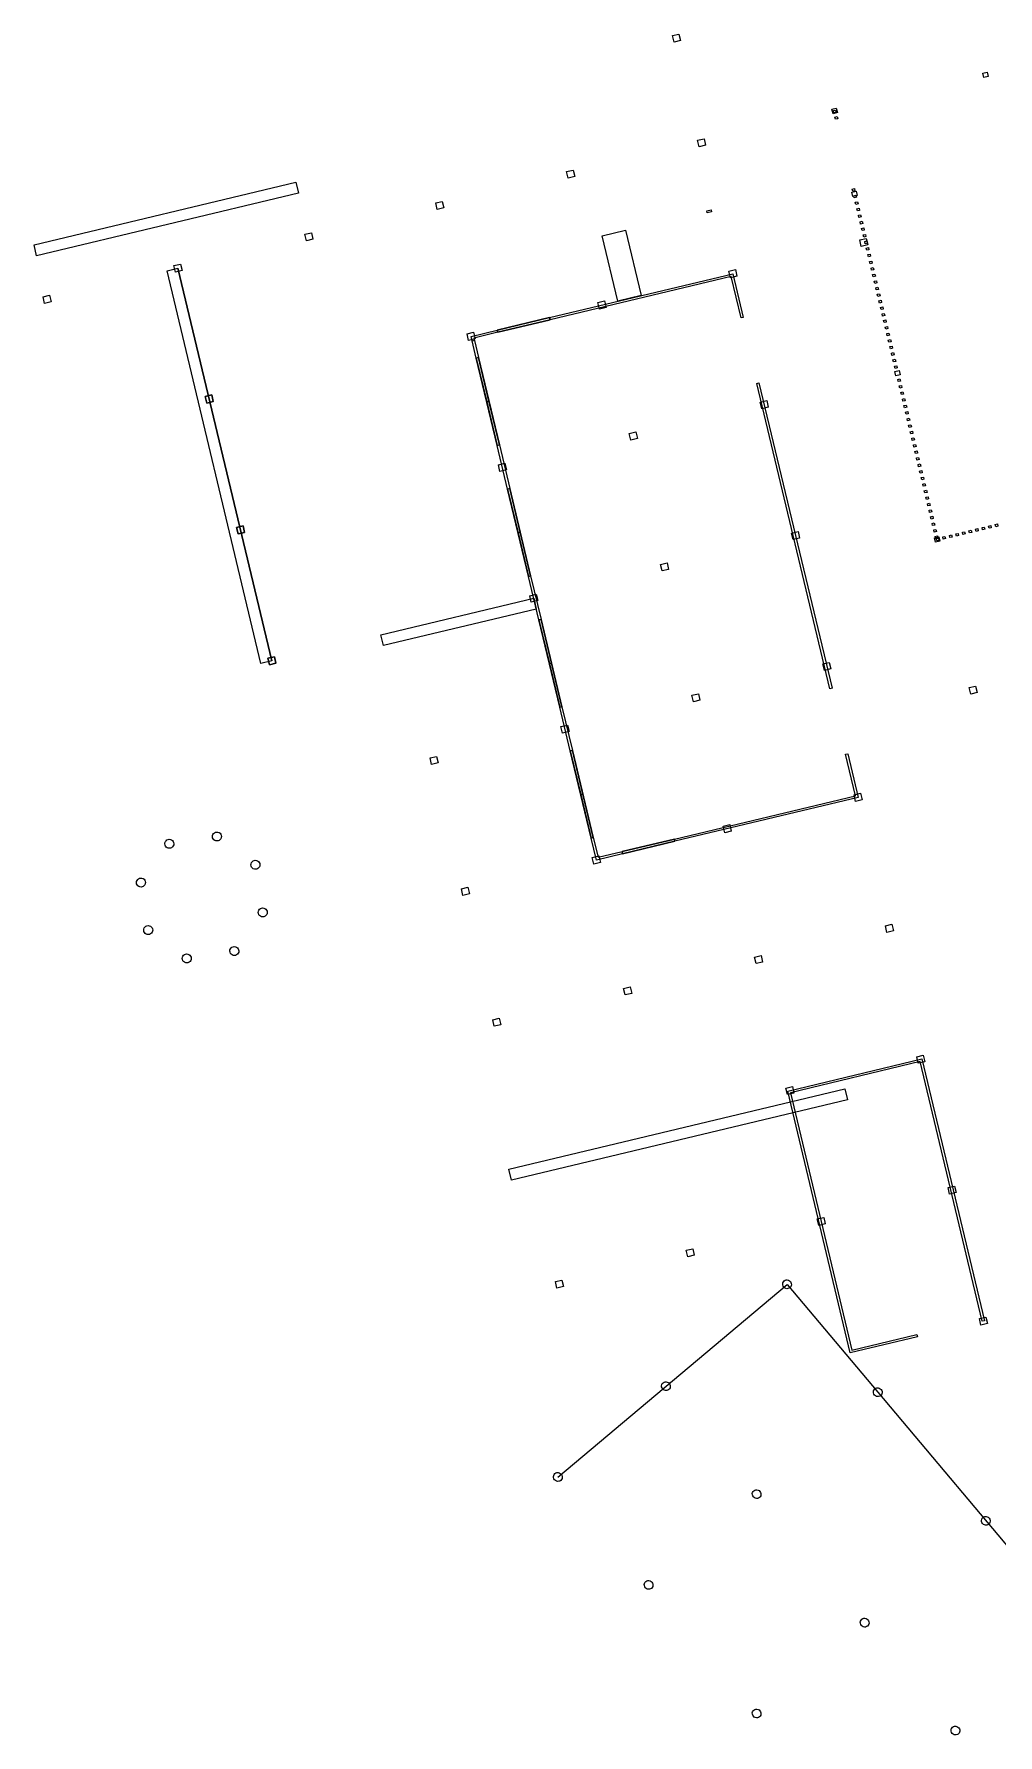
# Model space of a CAD drawing. Extents: x -42864 to 135053, y -26898 to 95700.
# Drawn here: x -32930 to -11444, y 5650 to 43559 of the extents above; entities that cross this region are included whole.
import ezdxf

# ---------------------------------------------------------------- set-up
doc = ezdxf.new("R2010")
doc.units = 0
doc.layers.add('SECTIONCUTEDGES', color=7, linetype='CONTINUOUS')

msp = doc.modelspace()

# ---------------------------------------------------------------- linework, layer by layer
at = {"layer": 'SECTIONCUTEDGES'}
for p, q in [((-18699, 43524), (-18554, 43559)), ((-18699, 43524), (-18554, 43559)), ((-18665, 43378), (-18699, 43524)), ((-18665, 43378), (-18699, 43524)), ((-18519, 43413), (-18665, 43378)), ((-18519, 43413), (-18665, 43378)), ((-18554, 43559), (-18519, 43413)), ((-18554, 43559), (-18519, 43413)), ((-11780, 42686), (-11682, 42709)), ((-11756, 42588), (-11780, 42686)), ((-11659, 42612), (-11756, 42588)), ((-11682, 42709), (-11659, 42612)), ((-15145, 41881), (-15047, 41904)), ((-15145, 41881), (-15047, 41904)), ((-15121, 41783), (-15145, 41881)), ((-15121, 41783), (-15145, 41881)), ((-15024, 41807), (-15121, 41783)), ((-15024, 41807), (-15121, 41783)), ((-15112, 41852), (-15064, 41864)), ((-15101, 41804), (-15112, 41852)), ((-15052, 41815), (-15101, 41804)), ((-15077, 41707), (-15029, 41718)), ((-15066, 41658), (-15077, 41707)), ((-15064, 41864), (-15052, 41815)), ((-15047, 41904), (-15024, 41807)), ((-15047, 41904), (-15024, 41807)), ((-15029, 41718), (-15017, 41670)), ((-15017, 41670), (-15066, 41658)), ((-18141, 41190), (-17995, 41224)), ((-18141, 41190), (-17995, 41224)), ((-18106, 41044), (-18141, 41190)), ((-18106, 41044), (-18141, 41190)), ((-17960, 41079), (-18106, 41044)), ((-17960, 41079), (-18106, 41044)), ((-17995, 41224), (-17960, 41079)), ((-17995, 41224), (-17960, 41079)), ((-32930, 38860), (-27094, 40256)), ((-32930, 38860), (-27094, 40256)), ((-27094, 40256), (-27036, 40013)), ((-27094, 40256), (-27036, 40013)), ((-21059, 40492), (-20913, 40527)), ((-21059, 40492), (-20913, 40527)), ((-21024, 40346), (-21059, 40492)), ((-21024, 40346), (-21059, 40492)), ((-20878, 40381), (-21024, 40346)), ((-20878, 40381), (-21024, 40346)), ((-20913, 40527), (-20878, 40381)), ((-20913, 40527), (-20878, 40381)), ((-27036, 40013), (-32872, 38617)), ((-27036, 40013), (-32872, 38617)), ((-23976, 39794), (-23831, 39829)), ((-23976, 39794), (-23831, 39829)), ((-23831, 39829), (-23796, 39683)), ((-23831, 39829), (-23796, 39683)), ((-14703, 40033), (-14605, 40056)), ((-14679, 39936), (-14703, 40033)), ((-14693, 40102), (-14645, 40113)), ((-14682, 40053), (-14693, 40102)), ((-14633, 40065), (-14682, 40053)), ((-14582, 39959), (-14679, 39936)), ((-14658, 39956), (-14610, 39968)), ((-14647, 39907), (-14658, 39956)), ((-14598, 39919), (-14647, 39907)), ((-14645, 40113), (-14633, 40065)), ((-14624, 39810), (-14575, 39822)), ((-14612, 39761), (-14624, 39810)), ((-14610, 39968), (-14598, 39919)), ((-14605, 40056), (-14582, 39959)), ((-14575, 39822), (-14563, 39773)), ((-23941, 39648), (-23976, 39794)), ((-23941, 39648), (-23976, 39794)), ((-23796, 39683), (-23941, 39648)), ((-23796, 39683), (-23941, 39648)), ((-17935, 39619), (-17840, 39642)), ((-17923, 39571), (-17935, 39619)), ((-17829, 39593), (-17923, 39571)), ((-17840, 39642), (-17829, 39593)), ((-14563, 39773), (-14612, 39761)), ((-14589, 39664), (-14540, 39676)), ((-14577, 39616), (-14589, 39664)), ((-14528, 39627), (-14577, 39616)), ((-14554, 39518), (-14505, 39530)), ((-14542, 39470), (-14554, 39518)), ((-14494, 39481), (-14542, 39470)), ((-14540, 39676), (-14528, 39627)), ((-14505, 39530), (-14494, 39481)), ((-26894, 39096), (-26748, 39131)), ((-26894, 39096), (-26748, 39131)), ((-26859, 38950), (-26894, 39096)), ((-26859, 38950), (-26894, 39096)), ((-26748, 39131), (-26713, 38985)), ((-26748, 39131), (-26713, 38985)), ((-20269, 39061), (-19744, 39187)), ((-20269, 39061), (-19744, 39187)), ((-19920, 37602), (-20269, 39061)), ((-19920, 37602), (-20269, 39061)), ((-19744, 39187), (-19395, 37728)), ((-19744, 39187), (-19395, 37728)), ((-14519, 39372), (-14470, 39384)), ((-14507, 39324), (-14519, 39372)), ((-14459, 39335), (-14507, 39324)), ((-14484, 39227), (-14435, 39238)), ((-14472, 39178), (-14484, 39227)), ((-14424, 39190), (-14472, 39178)), ((-14470, 39384), (-14459, 39335)), ((-14449, 39081), (-14400, 39092)), ((-14437, 39032), (-14449, 39081)), ((-14435, 39238), (-14424, 39190)), ((-14400, 39092), (-14389, 39044)), ((-32872, 38617), (-32930, 38860)), ((-32872, 38617), (-32930, 38860)), ((-26713, 38985), (-26859, 38950)), ((-26713, 38985), (-26859, 38950)), ((-14525, 38970), (-14380, 39005)), ((-14525, 38970), (-14380, 39005)), ((-14490, 38824), (-14525, 38970)), ((-14490, 38824), (-14525, 38970)), ((-14345, 38859), (-14490, 38824)), ((-14345, 38859), (-14490, 38824)), ((-14389, 39044), (-14437, 39032)), ((-14414, 38935), (-14366, 38946)), ((-14403, 38886), (-14414, 38935)), ((-14354, 38898), (-14403, 38886)), ((-14380, 39005), (-14345, 38859)), ((-14380, 39005), (-14345, 38859)), ((-14379, 38789), (-14331, 38801)), ((-14368, 38740), (-14379, 38789)), ((-14319, 38752), (-14368, 38740)), ((-14366, 38946), (-14354, 38898)), ((-14331, 38801), (-14319, 38752)), ((-29964, 38284), (-29721, 38342)), ((-29964, 38284), (-29721, 38342)), ((-29812, 38398), (-29666, 38433)), ((-29812, 38398), (-29666, 38433)), ((-29777, 38252), (-29812, 38398)), ((-29777, 38252), (-29812, 38398)), ((-27627, 29589), (-29721, 38342)), ((-29721, 38342), (-27627, 29589)), ((-29721, 38342), (-27627, 29589)), ((-27627, 29589), (-29721, 38342)), ((-29721, 38342), (-27627, 29589)), ((-29721, 38342), (-27627, 29589)), ((-29666, 38433), (-29631, 38287)), ((-29666, 38433), (-29631, 38287)), ((-17443, 38272), (-17297, 38307)), ((-17443, 38272), (-17297, 38307)), ((-17297, 38307), (-17262, 38161)), ((-17297, 38307), (-17262, 38161)), ((-14344, 38643), (-14296, 38655)), ((-14333, 38594), (-14344, 38643)), ((-14284, 38606), (-14333, 38594)), ((-14307, 38487), (-14259, 38499)), ((-14296, 38439), (-14307, 38487)), ((-14296, 38655), (-14284, 38606)), ((-14247, 38450), (-14296, 38439)), ((-14272, 38342), (-14224, 38353)), ((-14261, 38293), (-14272, 38342)), ((-14212, 38305), (-14261, 38293)), ((-14259, 38499), (-14247, 38450)), ((-14224, 38353), (-14212, 38305)), ((-27871, 29531), (-29964, 38284)), ((-27871, 29531), (-29964, 38284)), ((-29631, 38287), (-29777, 38252)), ((-29631, 38287), (-29777, 38252)), ((-21437, 37239), (-17353, 38216)), ((-21437, 37239), (-17353, 38216)), ((-17390, 38156), (-21426, 37191)), ((-17390, 38156), (-21426, 37191)), ((-17408, 38126), (-17443, 38272)), ((-17408, 38126), (-17443, 38272)), ((-17262, 38161), (-17408, 38126)), ((-17262, 38161), (-17408, 38126)), ((-17169, 37232), (-17390, 38156)), ((-17169, 37232), (-17390, 38156)), ((-17353, 38216), (-17120, 37244)), ((-17353, 38216), (-17120, 37244)), ((-14237, 38196), (-14189, 38207)), ((-14226, 38147), (-14237, 38196)), ((-14177, 38159), (-14226, 38147)), ((-14202, 38050), (-14154, 38061)), ((-14191, 38001), (-14202, 38050)), ((-14142, 38013), (-14191, 38001)), ((-14189, 38207), (-14177, 38159)), ((-14168, 37904), (-14119, 37916)), ((-14154, 38061), (-14142, 38013)), ((-14119, 37916), (-14107, 37867)), ((-32729, 37700), (-32584, 37735)), ((-32729, 37700), (-32584, 37735)), ((-32695, 37554), (-32729, 37700)), ((-32695, 37554), (-32729, 37700)), ((-32549, 37589), (-32695, 37554)), ((-32549, 37589), (-32695, 37554)), ((-32584, 37735), (-32549, 37589)), ((-32584, 37735), (-32549, 37589)), ((-20361, 37574), (-20215, 37609)), ((-20326, 37428), (-20361, 37574)), ((-20215, 37609), (-20180, 37463)), ((-19395, 37728), (-19920, 37602)), ((-19395, 37728), (-19920, 37602)), ((-14156, 37855), (-14168, 37904)), ((-14107, 37867), (-14156, 37855)), ((-14133, 37758), (-14084, 37770)), ((-14121, 37709), (-14133, 37758)), ((-14072, 37721), (-14121, 37709)), ((-14098, 37612), (-14049, 37624)), ((-14086, 37563), (-14098, 37612)), ((-14038, 37575), (-14086, 37563)), ((-14084, 37770), (-14072, 37721)), ((-14049, 37624), (-14038, 37575)), ((-22604, 36960), (-21437, 37239)), ((-21437, 37239), (-22604, 36960)), ((-21437, 37239), (-22604, 36960)), ((-22604, 36960), (-21437, 37239)), ((-22604, 36960), (-21437, 37239)), ((-21437, 37239), (-22604, 36960)), ((-22593, 36911), (-21426, 37191)), ((-22593, 36911), (-21426, 37191)), ((-22593, 36911), (-21426, 37191)), ((-21426, 37191), (-22593, 36911)), ((-22593, 36911), (-21426, 37191)), ((-22593, 36911), (-21426, 37191)), ((-21437, 37239), (-21426, 37191)), ((-21426, 37191), (-21437, 37239)), ((-21426, 37191), (-21437, 37239)), ((-21437, 37239), (-21426, 37191)), ((-21437, 37239), (-21426, 37191)), ((-21426, 37191), (-21437, 37239)), ((-20180, 37463), (-20326, 37428)), ((-17120, 37244), (-17169, 37232)), ((-17120, 37244), (-17169, 37232)), ((-14063, 37466), (-14014, 37478)), ((-14051, 37418), (-14063, 37466)), ((-14003, 37429), (-14051, 37418)), ((-14028, 37320), (-13979, 37332)), ((-14016, 37272), (-14028, 37320)), ((-13968, 37283), (-14016, 37272)), ((-14014, 37478), (-14003, 37429)), ((-13993, 37174), (-13944, 37186)), ((-13981, 37126), (-13993, 37174)), ((-13979, 37332), (-13968, 37283)), ((-13944, 37186), (-13933, 37137)), ((-23278, 36876), (-23133, 36911)), ((-23244, 36730), (-23278, 36876)), ((-23188, 36820), (-22604, 36960)), ((-23188, 36820), (-22604, 36960)), ((-23072, 36334), (-23188, 36820)), ((-23072, 36334), (-23188, 36820)), ((-23133, 36911), (-23098, 36765)), ((-22593, 36911), (-23128, 36783)), ((-22593, 36911), (-23128, 36783)), ((-23128, 36783), (-23114, 36726)), ((-23128, 36783), (-23114, 36726)), ((-23128, 36783), (-23114, 36726)), ((-23128, 36783), (-23114, 36726)), ((-23128, 36783), (-23114, 36726)), ((-23128, 36783), (-23114, 36726)), ((-22604, 36960), (-22593, 36911)), ((-22604, 36960), (-22593, 36911)), ((-22604, 36960), (-22593, 36911)), ((-22593, 36911), (-22604, 36960)), ((-22604, 36960), (-22593, 36911)), ((-22604, 36960), (-22593, 36911)), ((-13933, 37137), (-13981, 37126)), ((-13958, 37029), (-13910, 37040)), ((-13947, 36980), (-13958, 37029)), ((-13898, 36992), (-13947, 36980)), ((-13923, 36883), (-13875, 36894)), ((-13912, 36834), (-13923, 36883)), ((-13863, 36846), (-13912, 36834)), ((-13910, 37040), (-13898, 36992)), ((-13875, 36894), (-13863, 36846)), ((-23098, 36765), (-23244, 36730)), ((-23114, 36726), (-23163, 36714)), ((-23114, 36726), (-23163, 36714)), ((-23114, 36726), (-23023, 36346)), ((-23114, 36726), (-23023, 36346)), ((-23114, 36726), (-23023, 36346)), ((-23114, 36726), (-23023, 36346)), ((-23114, 36726), (-23023, 36346)), ((-23114, 36726), (-23023, 36346)), ((-13888, 36737), (-13840, 36748)), ((-13877, 36688), (-13888, 36737)), ((-13828, 36700), (-13877, 36688)), ((-13853, 36591), (-13805, 36603)), ((-13842, 36542), (-13853, 36591)), ((-13793, 36554), (-13842, 36542)), ((-13840, 36748), (-13828, 36700)), ((-13819, 36445), (-13770, 36457)), ((-13807, 36396), (-13819, 36445)), ((-13758, 36408), (-13807, 36396)), ((-13805, 36603), (-13793, 36554)), ((-13770, 36457), (-13758, 36408)), ((-23072, 36334), (-23023, 36346)), ((-23023, 36346), (-23072, 36334)), ((-23023, 36346), (-23072, 36334)), ((-23072, 36334), (-23023, 36346)), ((-23072, 36334), (-23023, 36346)), ((-23023, 36346), (-23072, 36334)), ((-23072, 36334), (-22606, 34389)), ((-22606, 34389), (-23072, 36334)), ((-23072, 36334), (-22839, 35362)), ((-22839, 35362), (-23072, 36334)), ((-23072, 36334), (-22606, 34389)), ((-22606, 34389), (-23072, 36334)), ((-23023, 36346), (-22558, 34401)), ((-23023, 36346), (-22558, 34401)), ((-22790, 35373), (-23023, 36346)), ((-23023, 36346), (-22790, 35373)), ((-23023, 36346), (-22558, 34401)), ((-23023, 36346), (-22558, 34401)), ((-13784, 36299), (-13735, 36311)), ((-13772, 36251), (-13784, 36299)), ((-13723, 36262), (-13772, 36251)), ((-13749, 36153), (-13700, 36165)), ((-13737, 36105), (-13749, 36153)), ((-13746, 36036), (-13649, 36059)), ((-13723, 35938), (-13746, 36036)), ((-13689, 36116), (-13737, 36105)), ((-13735, 36311), (-13723, 36262)), ((-13700, 36165), (-13689, 36116)), ((-13649, 36059), (-13626, 35962)), ((-16820, 35773), (-16771, 35785)), ((-16820, 35773), (-16771, 35785)), ((-15191, 28965), (-16820, 35773)), ((-15191, 28965), (-16820, 35773)), ((-16771, 35785), (-15142, 28977)), ((-16771, 35785), (-15142, 28977)), ((-13626, 35962), (-13723, 35938)), ((-13679, 35861), (-13630, 35873)), ((-13667, 35813), (-13679, 35861)), ((-13619, 35824), (-13667, 35813)), ((-13644, 35716), (-13595, 35727)), ((-13632, 35667), (-13644, 35716)), ((-13584, 35679), (-13632, 35667)), ((-13630, 35873), (-13619, 35824)), ((-13595, 35727), (-13584, 35679)), ((-28968, 35515), (-29114, 35480)), ((-29114, 35480), (-28968, 35515)), ((-29114, 35480), (-29079, 35334)), ((-29079, 35334), (-29114, 35480)), ((-29079, 35334), (-28933, 35369)), ((-28933, 35369), (-29079, 35334)), ((-28933, 35369), (-28968, 35515)), ((-28968, 35515), (-28933, 35369)), ((-22839, 35362), (-22790, 35373)), ((-22790, 35373), (-22839, 35362)), ((-22790, 35373), (-22839, 35362)), ((-22839, 35362), (-22790, 35373)), ((-22839, 35362), (-22606, 34389)), ((-22606, 34389), (-22839, 35362)), ((-22558, 34401), (-22790, 35373)), ((-22790, 35373), (-22558, 34401)), ((-16745, 35354), (-16599, 35389)), ((-16710, 35208), (-16745, 35354)), ((-16599, 35389), (-16564, 35243)), ((-13609, 35570), (-13561, 35581)), ((-13598, 35521), (-13609, 35570)), ((-13549, 35533), (-13598, 35521)), ((-13574, 35424), (-13526, 35435)), ((-13563, 35375), (-13574, 35424)), ((-13514, 35387), (-13563, 35375)), ((-13561, 35581), (-13549, 35533)), ((-13539, 35278), (-13491, 35290)), ((-13528, 35229), (-13539, 35278)), ((-13526, 35435), (-13514, 35387)), ((-13491, 35290), (-13479, 35241)), ((-16564, 35243), (-16710, 35208)), ((-13479, 35241), (-13528, 35229)), ((-13504, 35132), (-13456, 35144)), ((-13493, 35083), (-13504, 35132)), ((-13444, 35095), (-13493, 35083)), ((-13470, 34986), (-13421, 34998)), ((-13458, 34938), (-13470, 34986)), ((-13409, 34949), (-13458, 34938)), ((-13456, 35144), (-13444, 35095)), ((-13421, 34998), (-13409, 34949)), ((-19663, 34656), (-19517, 34691)), ((-19628, 34510), (-19663, 34656)), ((-19482, 34545), (-19628, 34510)), ((-19517, 34691), (-19482, 34545)), ((-13435, 34840), (-13386, 34852)), ((-13423, 34792), (-13435, 34840)), ((-13374, 34803), (-13423, 34792)), ((-13400, 34694), (-13351, 34706)), ((-13388, 34646), (-13400, 34694)), ((-13340, 34657), (-13388, 34646)), ((-13386, 34852), (-13374, 34803)), ((-13365, 34549), (-13316, 34560)), ((-13353, 34500), (-13365, 34549)), ((-13305, 34512), (-13353, 34500)), ((-13351, 34706), (-13340, 34657)), ((-13316, 34560), (-13305, 34512)), ((-22558, 34401), (-22606, 34389)), ((-22606, 34389), (-22558, 34401)), ((-22606, 34389), (-22558, 34401)), ((-22558, 34401), (-22606, 34389)), ((-22558, 34401), (-22606, 34389)), ((-22606, 34389), (-22558, 34401)), ((-22374, 33417), (-22606, 34389)), ((-22374, 33417), (-22606, 34389)), ((-22558, 34401), (-22325, 33428)), ((-22558, 34401), (-22325, 33428)), ((-13330, 34403), (-13281, 34414)), ((-13318, 34354), (-13330, 34403)), ((-13270, 34366), (-13318, 34354)), ((-13295, 34257), (-13246, 34268)), ((-13283, 34208), (-13295, 34257)), ((-13235, 34220), (-13283, 34208)), ((-13281, 34414), (-13270, 34366)), ((-13260, 34111), (-13212, 34123)), ((-13246, 34268), (-13235, 34220)), ((-13212, 34123), (-13200, 34074)), ((-22580, 33958), (-22435, 33993)), ((-22546, 33812), (-22580, 33958)), ((-22400, 33847), (-22546, 33812)), ((-22435, 33993), (-22400, 33847)), ((-13249, 34062), (-13260, 34111)), ((-13200, 34074), (-13249, 34062)), ((-13225, 33965), (-13177, 33977)), ((-13214, 33916), (-13225, 33965)), ((-13165, 33928), (-13214, 33916)), ((-13190, 33819), (-13142, 33831)), ((-13179, 33770), (-13190, 33819)), ((-13130, 33782), (-13179, 33770)), ((-13177, 33977), (-13165, 33928)), ((-13142, 33831), (-13130, 33782)), ((-22374, 33417), (-22325, 33428)), ((-22325, 33428), (-22374, 33417)), ((-22325, 33428), (-22374, 33417)), ((-22374, 33417), (-22325, 33428)), ((-22374, 33417), (-22325, 33428)), ((-22325, 33428), (-22374, 33417)), ((-22374, 33417), (-21908, 31471)), ((-21908, 31471), (-22374, 33417)), ((-22374, 33417), (-22141, 32444)), ((-22141, 32444), (-22374, 33417)), ((-22374, 33417), (-21908, 31471)), ((-21908, 31471), (-22374, 33417)), ((-22325, 33428), (-21860, 31483)), ((-22325, 33428), (-21860, 31483)), ((-22092, 32456), (-22325, 33428)), ((-22325, 33428), (-22092, 32456)), ((-22325, 33428), (-21860, 31483)), ((-22325, 33428), (-21860, 31483)), ((-13156, 33673), (-13107, 33685)), ((-13144, 33625), (-13156, 33673)), ((-13095, 33636), (-13144, 33625)), ((-13121, 33527), (-13072, 33539)), ((-13109, 33479), (-13121, 33527)), ((-13060, 33490), (-13109, 33479)), ((-13107, 33685), (-13095, 33636)), ((-13086, 33381), (-13037, 33393)), ((-13074, 33333), (-13086, 33381)), ((-13072, 33539), (-13060, 33490)), ((-13037, 33393), (-13025, 33344)), ((-13025, 33344), (-13074, 33333)), ((-13051, 33236), (-13002, 33247)), ((-13039, 33187), (-13051, 33236)), ((-12991, 33199), (-13039, 33187)), ((-13016, 33090), (-12967, 33101)), ((-13004, 33041), (-13016, 33090)), ((-12956, 33053), (-13004, 33041)), ((-13002, 33247), (-12991, 33199)), ((-12967, 33101), (-12956, 33053)), ((-12981, 32944), (-12932, 32955)), ((-12969, 32895), (-12981, 32944)), ((-12921, 32907), (-12969, 32895)), ((-12946, 32798), (-12897, 32810)), ((-12934, 32749), (-12946, 32798)), ((-12886, 32761), (-12934, 32749)), ((-12932, 32955), (-12921, 32907)), ((-12911, 32652), (-12863, 32664)), ((-12900, 32603), (-12911, 32652)), ((-12851, 32615), (-12900, 32603)), ((-12897, 32810), (-12886, 32761)), ((-12863, 32664), (-12851, 32615)), ((-11653, 32593), (-11604, 32605)), ((-11604, 32605), (-11593, 32556)), ((-11507, 32628), (-11458, 32640)), ((-11495, 32579), (-11507, 32628)), ((-11458, 32640), (-11447, 32591)), ((-28270, 32597), (-28416, 32562)), ((-28416, 32562), (-28270, 32597)), ((-28416, 32562), (-28381, 32416)), ((-28381, 32416), (-28416, 32562)), ((-28381, 32416), (-28235, 32451)), ((-28235, 32451), (-28381, 32416)), ((-28235, 32451), (-28270, 32597)), ((-28270, 32597), (-28235, 32451)), ((-22141, 32444), (-22092, 32456)), ((-22092, 32456), (-22141, 32444)), ((-22092, 32456), (-22141, 32444)), ((-22141, 32444), (-22092, 32456)), ((-22141, 32444), (-21908, 31471)), ((-21908, 31471), (-22141, 32444)), ((-21860, 31483), (-22092, 32456)), ((-22092, 32456), (-21860, 31483)), ((-16047, 32437), (-15901, 32471)), ((-16047, 32437), (-15901, 32471)), ((-16012, 32291), (-16047, 32437)), ((-16012, 32291), (-16047, 32437)), ((-15866, 32326), (-16012, 32291)), ((-15866, 32326), (-16012, 32291)), ((-15901, 32471), (-15866, 32326)), ((-15901, 32471), (-15866, 32326)), ((-12876, 32506), (-12828, 32518)), ((-12865, 32458), (-12876, 32506)), ((-12816, 32469), (-12865, 32458)), ((-12860, 32330), (-12763, 32353)), ((-12837, 32233), (-12860, 32330)), ((-12841, 32360), (-12793, 32372)), ((-12830, 32312), (-12841, 32360)), ((-12739, 32256), (-12837, 32233)), ((-12781, 32323), (-12830, 32312)), ((-12828, 32518), (-12816, 32469)), ((-12820, 32314), (-12771, 32326)), ((-12808, 32265), (-12820, 32314)), ((-12760, 32277), (-12808, 32265)), ((-12793, 32372), (-12781, 32323)), ((-12771, 32326), (-12760, 32277)), ((-12763, 32353), (-12739, 32256)), ((-12674, 32349), (-12626, 32361)), ((-12663, 32300), (-12674, 32349)), ((-12614, 32312), (-12663, 32300)), ((-12626, 32361), (-12614, 32312)), ((-12528, 32384), (-12480, 32395)), ((-12517, 32335), (-12528, 32384)), ((-12468, 32347), (-12517, 32335)), ((-12480, 32395), (-12468, 32347)), ((-12382, 32419), (-12334, 32430)), ((-12371, 32370), (-12382, 32419)), ((-12322, 32382), (-12371, 32370)), ((-12334, 32430), (-12322, 32382)), ((-12237, 32454), (-12188, 32465)), ((-12225, 32405), (-12237, 32454)), ((-12176, 32417), (-12225, 32405)), ((-12188, 32465), (-12176, 32417)), ((-12091, 32488), (-12042, 32500)), ((-12079, 32440), (-12091, 32488)), ((-12030, 32451), (-12079, 32440)), ((-12042, 32500), (-12030, 32451)), ((-11945, 32523), (-11896, 32535)), ((-11933, 32475), (-11945, 32523)), ((-11884, 32486), (-11933, 32475)), ((-11896, 32535), (-11884, 32486)), ((-11799, 32558), (-11750, 32570)), ((-11787, 32510), (-11799, 32558)), ((-11739, 32521), (-11787, 32510)), ((-11750, 32570), (-11739, 32521)), ((-11641, 32545), (-11653, 32593)), ((-11593, 32556), (-11641, 32545)), ((-11447, 32591), (-11495, 32579)), ((-21860, 31483), (-21908, 31471)), ((-21908, 31471), (-21860, 31483)), ((-21908, 31471), (-21860, 31483)), ((-21860, 31483), (-21908, 31471)), ((-21860, 31483), (-21908, 31471)), ((-21908, 31471), (-21860, 31483)), ((-21676, 30499), (-21908, 31471)), ((-21676, 30499), (-21908, 31471)), ((-21860, 31483), (-21627, 30510)), ((-21860, 31483), (-21627, 30510)), ((-18965, 31739), (-18819, 31773)), ((-18965, 31739), (-18819, 31773)), ((-18930, 31593), (-18965, 31739)), ((-18930, 31593), (-18965, 31739)), ((-18784, 31628), (-18930, 31593)), ((-18784, 31628), (-18930, 31593)), ((-18819, 31773), (-18784, 31628)), ((-18819, 31773), (-18784, 31628)), ((-25196, 30171), (-21792, 30985)), ((-25196, 30171), (-21792, 30985)), ((-25196, 30171), (-21792, 30985)), ((-25196, 30171), (-21792, 30985)), ((-25196, 30171), (-21792, 30985)), ((-25196, 30171), (-21792, 30985)), ((-21734, 30742), (-25138, 29928)), ((-21734, 30742), (-25138, 29928)), ((-21882, 31041), (-21737, 31076)), ((-21882, 31041), (-21737, 31076)), ((-21848, 30895), (-21882, 31041)), ((-21848, 30895), (-21882, 31041)), ((-21702, 30930), (-21848, 30895)), ((-21702, 30930), (-21848, 30895)), ((-21792, 30985), (-21734, 30742)), ((-21792, 30985), (-21734, 30742)), ((-21737, 31076), (-21702, 30930)), ((-21737, 31076), (-21702, 30930)), ((-21627, 30510), (-21676, 30499)), ((-21676, 30499), (-21627, 30510)), ((-21627, 30510), (-21676, 30499)), ((-21676, 30499), (-21627, 30510)), ((-21627, 30510), (-21676, 30499)), ((-21676, 30499), (-21627, 30510)), ((-21676, 30499), (-21210, 28554)), ((-21210, 28554), (-21676, 30499)), ((-21676, 30499), (-21443, 29526)), ((-21443, 29526), (-21676, 30499)), ((-21676, 30499), (-21210, 28554)), ((-21210, 28554), (-21676, 30499)), ((-21627, 30510), (-21162, 28565)), ((-21627, 30510), (-21162, 28565)), ((-21394, 29538), (-21627, 30510)), ((-21627, 30510), (-21394, 29538)), ((-21627, 30510), (-21162, 28565)), ((-21627, 30510), (-21162, 28565)), ((-25138, 29928), (-25196, 30171)), ((-25138, 29928), (-25196, 30171)), ((-27627, 29589), (-27871, 29531)), ((-27627, 29589), (-27871, 29531)), ((-27572, 29680), (-27718, 29645)), ((-27718, 29645), (-27572, 29680)), ((-27718, 29645), (-27683, 29499)), ((-27683, 29499), (-27718, 29645)), ((-27537, 29534), (-27572, 29680)), ((-27572, 29680), (-27537, 29534)), ((-27683, 29499), (-27537, 29534)), ((-27537, 29534), (-27683, 29499)), ((-21443, 29526), (-21394, 29538)), ((-21394, 29538), (-21443, 29526)), ((-21394, 29538), (-21443, 29526)), ((-21443, 29526), (-21394, 29538)), ((-21443, 29526), (-21210, 28554)), ((-21210, 28554), (-21443, 29526)), ((-21162, 28565), (-21394, 29538)), ((-21394, 29538), (-21162, 28565)), ((-15349, 29519), (-15203, 29554)), ((-15314, 29373), (-15349, 29519)), ((-15168, 29408), (-15314, 29373)), ((-15203, 29554), (-15168, 29408)), ((-18267, 28821), (-18121, 28856)), ((-18267, 28821), (-18121, 28856)), ((-18232, 28675), (-18267, 28821)), ((-18232, 28675), (-18267, 28821)), ((-18121, 28856), (-18086, 28710)), ((-18121, 28856), (-18086, 28710)), ((-15142, 28977), (-15191, 28965)), ((-15142, 28977), (-15191, 28965)), ((-12087, 28993), (-11942, 29028)), ((-12052, 28847), (-12087, 28993)), ((-11907, 28882), (-12052, 28847)), ((-11942, 29028), (-11907, 28882)), ((-21162, 28565), (-21210, 28554)), ((-21210, 28554), (-21162, 28565)), ((-21210, 28554), (-21162, 28565)), ((-21162, 28565), (-21210, 28554)), ((-21162, 28565), (-21210, 28554)), ((-21210, 28554), (-21162, 28565)), ((-20978, 27581), (-21210, 28554)), ((-20978, 27581), (-21210, 28554)), ((-21162, 28565), (-20929, 27593)), ((-21162, 28565), (-20929, 27593)), ((-18086, 28710), (-18232, 28675)), ((-18086, 28710), (-18232, 28675)), ((-21185, 28123), (-21039, 28158)), ((-21185, 28123), (-21039, 28158)), ((-21150, 27977), (-21185, 28123)), ((-21150, 27977), (-21185, 28123)), ((-21039, 28158), (-21004, 28012)), ((-21039, 28158), (-21004, 28012)), ((-21004, 28012), (-21150, 27977)), ((-21004, 28012), (-21150, 27977)), ((-24102, 27425), (-23956, 27460)), ((-24067, 27279), (-24102, 27425)), ((-23921, 27314), (-24067, 27279)), ((-23956, 27460), (-23921, 27314)), ((-20929, 27593), (-20978, 27581)), ((-20929, 27593), (-20978, 27581)), ((-20929, 27593), (-20978, 27581)), ((-20978, 27581), (-20929, 27593)), ((-20929, 27593), (-20978, 27581)), ((-20929, 27593), (-20978, 27581)), ((-20978, 27581), (-20512, 25636)), ((-20512, 25636), (-20978, 27581)), ((-20978, 27581), (-20745, 26609)), ((-20745, 26609), (-20978, 27581)), ((-20978, 27581), (-20512, 25636)), ((-20512, 25636), (-20978, 27581)), ((-20929, 27593), (-20464, 25648)), ((-20929, 27593), (-20464, 25648)), ((-20697, 26620), (-20929, 27593)), ((-20929, 27593), (-20697, 26620)), ((-20929, 27593), (-20464, 25648)), ((-20929, 27593), (-20464, 25648)), ((-14842, 27507), (-14793, 27518)), ((-14842, 27507), (-14793, 27518)), ((-14621, 26583), (-14842, 27507)), ((-14621, 26583), (-14842, 27507)), ((-14793, 27518), (-14561, 26546)), ((-14793, 27518), (-14561, 26546)), ((-20745, 26609), (-20697, 26620)), ((-20697, 26620), (-20745, 26609)), ((-20697, 26620), (-20745, 26609)), ((-20745, 26609), (-20697, 26620)), ((-20745, 26609), (-20512, 25636)), ((-20512, 25636), (-20745, 26609)), ((-20464, 25648), (-20697, 26620)), ((-20697, 26620), (-20464, 25648)), ((-18657, 25617), (-14621, 26583)), ((-18657, 25617), (-14621, 26583)), ((-14561, 26546), (-18646, 25569)), ((-14561, 26546), (-18646, 25569)), ((-14651, 26601), (-14505, 26636)), ((-14651, 26601), (-14505, 26636)), ((-14616, 26455), (-14651, 26601)), ((-14616, 26455), (-14651, 26601)), ((-14505, 26636), (-14470, 26490)), ((-14505, 26636), (-14470, 26490)), ((-14470, 26490), (-14616, 26455)), ((-14470, 26490), (-14616, 26455)), ((-17569, 25903), (-17423, 25938)), ((-17569, 25903), (-17423, 25938)), ((-17534, 25757), (-17569, 25903)), ((-17534, 25757), (-17569, 25903)), ((-17388, 25792), (-17534, 25757)), ((-17388, 25792), (-17534, 25757)), ((-17423, 25938), (-17388, 25792)), ((-17423, 25938), (-17388, 25792)), ((-30014, 25508), (-30011, 25534)), ((-30014, 25508), (-30011, 25534)), ((-30010, 25483), (-30014, 25508)), ((-30010, 25483), (-30014, 25508)), ((-30011, 25534), (-30002, 25559)), ((-30011, 25534), (-30002, 25559)), ((-30000, 25459), (-30010, 25483)), ((-30000, 25459), (-30010, 25483)), ((-30002, 25559), (-29986, 25580)), ((-30002, 25559), (-29986, 25580)), ((-29983, 25438), (-30000, 25459)), ((-29983, 25438), (-30000, 25459)), ((-29986, 25580), (-29966, 25596)), ((-29986, 25580), (-29966, 25596)), ((-29962, 25423), (-29983, 25438)), ((-29962, 25423), (-29983, 25438)), ((-29966, 25596), (-29942, 25607)), ((-29966, 25596), (-29942, 25607)), ((-29938, 25413), (-29962, 25423)), ((-29938, 25413), (-29962, 25423)), ((-29942, 25607), (-29916, 25611)), ((-29942, 25607), (-29916, 25611)), ((-29912, 25411), (-29938, 25413)), ((-29912, 25411), (-29938, 25413)), ((-29916, 25611), (-29890, 25608)), ((-29916, 25611), (-29890, 25608)), ((-29886, 25415), (-29912, 25411)), ((-29886, 25415), (-29912, 25411)), ((-29890, 25608), (-29866, 25598)), ((-29890, 25608), (-29866, 25598)), ((-29862, 25425), (-29886, 25415)), ((-29862, 25425), (-29886, 25415)), ((-29866, 25598), (-29845, 25583)), ((-29866, 25598), (-29845, 25583)), ((-29842, 25441), (-29862, 25425)), ((-29842, 25441), (-29862, 25425)), ((-29845, 25583), (-29829, 25562)), ((-29845, 25583), (-29829, 25562)), ((-29826, 25463), (-29842, 25441)), ((-29826, 25463), (-29842, 25441)), ((-29829, 25562), (-29818, 25539)), ((-29829, 25562), (-29818, 25539)), ((-29817, 25487), (-29826, 25463)), ((-29817, 25487), (-29826, 25463)), ((-29818, 25539), (-29814, 25513)), ((-29818, 25539), (-29814, 25513)), ((-29814, 25513), (-29817, 25487)), ((-29814, 25513), (-29817, 25487)), ((-28953, 25671), (-28950, 25697)), ((-28953, 25671), (-28950, 25697)), ((-28949, 25646), (-28953, 25671)), ((-28949, 25646), (-28953, 25671)), ((-28950, 25697), (-28941, 25722)), ((-28950, 25697), (-28941, 25722)), ((-28939, 25622), (-28949, 25646)), ((-28939, 25622), (-28949, 25646)), ((-28941, 25722), (-28926, 25743)), ((-28941, 25722), (-28926, 25743)), ((-28922, 25601), (-28939, 25622)), ((-28922, 25601), (-28939, 25622)), ((-28926, 25743), (-28905, 25759)), ((-28926, 25743), (-28905, 25759)), ((-28901, 25586), (-28922, 25601)), ((-28901, 25586), (-28922, 25601)), ((-28905, 25759), (-28881, 25770)), ((-28905, 25759), (-28881, 25770)), ((-28877, 25576), (-28901, 25586)), ((-28877, 25576), (-28901, 25586)), ((-28881, 25770), (-28855, 25774)), ((-28881, 25770), (-28855, 25774)), ((-28851, 25574), (-28877, 25576)), ((-28851, 25574), (-28877, 25576)), ((-28855, 25774), (-28829, 25771)), ((-28855, 25774), (-28829, 25771)), ((-28825, 25578), (-28851, 25574)), ((-28825, 25578), (-28851, 25574)), ((-28829, 25771), (-28805, 25761)), ((-28829, 25771), (-28805, 25761)), ((-28801, 25588), (-28825, 25578)), ((-28801, 25588), (-28825, 25578)), ((-28805, 25761), (-28784, 25746)), ((-28805, 25761), (-28784, 25746)), ((-28781, 25604), (-28801, 25588)), ((-28781, 25604), (-28801, 25588)), ((-28784, 25746), (-28768, 25725)), ((-28784, 25746), (-28768, 25725)), ((-28766, 25625), (-28781, 25604)), ((-28766, 25625), (-28781, 25604)), ((-28768, 25725), (-28757, 25702)), ((-28768, 25725), (-28757, 25702)), ((-28756, 25650), (-28766, 25625)), ((-28756, 25650), (-28766, 25625)), ((-28757, 25702), (-28753, 25676)), ((-28757, 25702), (-28753, 25676)), ((-28753, 25676), (-28756, 25650)), ((-28753, 25676), (-28756, 25650)), ((-20464, 25648), (-20512, 25636)), ((-20512, 25636), (-20464, 25648)), ((-20512, 25636), (-20464, 25648)), ((-20464, 25648), (-20512, 25636)), ((-20464, 25648), (-20512, 25636)), ((-20512, 25636), (-20464, 25648)), ((-20396, 25150), (-20512, 25636)), ((-20396, 25150), (-20512, 25636)), ((-20464, 25648), (-20359, 25210)), ((-20464, 25648), (-20359, 25210)), ((-19824, 25338), (-18657, 25617)), ((-18657, 25617), (-19824, 25338)), ((-18657, 25617), (-19824, 25338)), ((-19824, 25338), (-18657, 25617)), ((-19824, 25338), (-18657, 25617)), ((-18657, 25617), (-19824, 25338)), ((-19813, 25289), (-18646, 25569)), ((-19813, 25289), (-18646, 25569)), ((-19813, 25289), (-18646, 25569)), ((-18646, 25569), (-19813, 25289)), ((-19813, 25289), (-18646, 25569)), ((-19813, 25289), (-18646, 25569)), ((-18657, 25617), (-18646, 25569)), ((-18646, 25569), (-18657, 25617)), ((-18646, 25569), (-18657, 25617)), ((-18657, 25617), (-18646, 25569)), ((-18657, 25617), (-18646, 25569)), ((-18646, 25569), (-18657, 25617)), ((-28095, 25042), (-28092, 25068)), ((-28095, 25042), (-28092, 25068)), ((-28091, 25016), (-28095, 25042)), ((-28091, 25016), (-28095, 25042)), ((-28092, 25068), (-28083, 25092)), ((-28092, 25068), (-28083, 25092)), ((-28083, 25092), (-28067, 25113)), ((-28083, 25092), (-28067, 25113)), ((-28067, 25113), (-28047, 25129)), ((-28067, 25113), (-28047, 25129)), ((-28047, 25129), (-28023, 25140)), ((-28047, 25129), (-28023, 25140)), ((-28023, 25140), (-27997, 25144)), ((-28023, 25140), (-27997, 25144)), ((-27997, 25144), (-27971, 25141)), ((-27997, 25144), (-27971, 25141)), ((-27971, 25141), (-27947, 25132)), ((-27971, 25141), (-27947, 25132)), ((-27947, 25132), (-27926, 25116)), ((-27947, 25132), (-27926, 25116)), ((-27926, 25116), (-27910, 25096)), ((-27926, 25116), (-27910, 25096)), ((-27910, 25096), (-27899, 25072)), ((-27910, 25096), (-27899, 25072)), ((-27898, 25020), (-27907, 24996)), ((-27898, 25020), (-27907, 24996)), ((-27899, 25072), (-27895, 25046)), ((-27899, 25072), (-27895, 25046)), ((-27895, 25046), (-27898, 25020)), ((-27895, 25046), (-27898, 25020)), ((-20487, 25205), (-20341, 25240)), ((-20487, 25205), (-20341, 25240)), ((-20452, 25059), (-20487, 25205)), ((-20452, 25059), (-20487, 25205)), ((-20306, 25094), (-20452, 25059)), ((-20306, 25094), (-20452, 25059)), ((-19813, 25289), (-20396, 25150)), ((-19813, 25289), (-20396, 25150)), ((-20359, 25210), (-19824, 25338)), ((-20359, 25210), (-19824, 25338)), ((-20341, 25240), (-20306, 25094)), ((-20341, 25240), (-20306, 25094)), ((-19824, 25338), (-19813, 25289)), ((-19824, 25338), (-19813, 25289)), ((-19824, 25338), (-19813, 25289)), ((-19813, 25289), (-19824, 25338)), ((-19824, 25338), (-19813, 25289)), ((-19824, 25338), (-19813, 25289)), ((-30647, 24646), (-30644, 24672)), ((-30647, 24646), (-30644, 24672)), ((-30643, 24620), (-30647, 24646)), ((-30643, 24620), (-30647, 24646)), ((-30644, 24672), (-30634, 24696)), ((-30644, 24672), (-30634, 24696)), ((-30634, 24696), (-30619, 24717)), ((-30634, 24696), (-30619, 24717)), ((-30619, 24717), (-30599, 24734)), ((-30619, 24717), (-30599, 24734)), ((-30599, 24734), (-30575, 24744)), ((-30599, 24734), (-30575, 24744)), ((-30575, 24744), (-30549, 24748)), ((-30575, 24744), (-30549, 24748)), ((-30549, 24748), (-30523, 24745)), ((-30549, 24748), (-30523, 24745)), ((-30523, 24745), (-30499, 24736)), ((-30523, 24745), (-30499, 24736)), ((-30499, 24736), (-30478, 24720)), ((-30499, 24736), (-30478, 24720)), ((-30478, 24720), (-30461, 24700)), ((-30478, 24720), (-30461, 24700)), ((-30461, 24700), (-30451, 24676)), ((-30461, 24700), (-30451, 24676)), ((-30451, 24676), (-30447, 24650)), ((-30451, 24676), (-30447, 24650)), ((-30447, 24650), (-30450, 24624)), ((-30447, 24650), (-30450, 24624)), ((-28081, 24992), (-28091, 25016)), ((-28081, 24992), (-28091, 25016)), ((-28064, 24972), (-28081, 24992)), ((-28064, 24972), (-28081, 24992)), ((-28043, 24956), (-28064, 24972)), ((-28043, 24956), (-28064, 24972)), ((-28019, 24947), (-28043, 24956)), ((-28019, 24947), (-28043, 24956)), ((-27993, 24944), (-28019, 24947)), ((-27993, 24944), (-28019, 24947)), ((-27967, 24948), (-27993, 24944)), ((-27967, 24948), (-27993, 24944)), ((-27943, 24958), (-27967, 24948)), ((-27943, 24958), (-27967, 24948)), ((-27923, 24975), (-27943, 24958)), ((-27923, 24975), (-27943, 24958)), ((-27907, 24996), (-27923, 24975)), ((-27907, 24996), (-27923, 24975)), ((-30632, 24596), (-30643, 24620)), ((-30632, 24596), (-30643, 24620)), ((-30616, 24576), (-30632, 24596)), ((-30616, 24576), (-30632, 24596)), ((-30595, 24561), (-30616, 24576)), ((-30595, 24561), (-30616, 24576)), ((-30571, 24551), (-30595, 24561)), ((-30571, 24551), (-30595, 24561)), ((-30545, 24548), (-30571, 24551)), ((-30545, 24548), (-30571, 24551)), ((-30519, 24552), (-30545, 24548)), ((-30519, 24552), (-30545, 24548)), ((-30495, 24563), (-30519, 24552)), ((-30495, 24563), (-30519, 24552)), ((-30475, 24579), (-30495, 24563)), ((-30475, 24579), (-30495, 24563)), ((-30459, 24600), (-30475, 24579)), ((-30459, 24600), (-30475, 24579)), ((-30450, 24624), (-30459, 24600)), ((-30450, 24624), (-30459, 24600)), ((-23404, 24507), (-23258, 24542)), ((-23369, 24361), (-23404, 24507)), ((-23223, 24396), (-23369, 24361)), ((-23258, 24542), (-23223, 24396)), ((-27932, 23981), (-27929, 24007)), ((-27932, 23981), (-27929, 24007)), ((-27928, 23955), (-27932, 23981)), ((-27928, 23955), (-27932, 23981)), ((-27929, 24007), (-27920, 24031)), ((-27929, 24007), (-27920, 24031)), ((-27918, 23931), (-27928, 23955)), ((-27918, 23931), (-27928, 23955)), ((-27920, 24031), (-27904, 24052)), ((-27920, 24031), (-27904, 24052)), ((-27901, 23911), (-27918, 23931)), ((-27901, 23911), (-27918, 23931)), ((-27904, 24052), (-27884, 24069)), ((-27904, 24052), (-27884, 24069)), ((-27880, 23895), (-27901, 23911)), ((-27880, 23895), (-27901, 23911)), ((-27884, 24069), (-27860, 24079)), ((-27884, 24069), (-27860, 24079)), ((-27856, 23886), (-27880, 23895)), ((-27856, 23886), (-27880, 23895)), ((-27860, 24079), (-27834, 24083)), ((-27860, 24079), (-27834, 24083)), ((-27830, 23883), (-27856, 23886)), ((-27830, 23883), (-27856, 23886)), ((-27834, 24083), (-27808, 24080)), ((-27834, 24083), (-27808, 24080)), ((-27804, 23887), (-27830, 23883)), ((-27804, 23887), (-27830, 23883)), ((-27808, 24080), (-27784, 24071)), ((-27808, 24080), (-27784, 24071)), ((-27780, 23898), (-27804, 23887)), ((-27780, 23898), (-27804, 23887)), ((-27784, 24071), (-27763, 24055)), ((-27784, 24071), (-27763, 24055)), ((-27760, 23914), (-27780, 23898)), ((-27760, 23914), (-27780, 23898)), ((-27763, 24055), (-27747, 24035)), ((-27763, 24055), (-27747, 24035)), ((-27744, 23935), (-27760, 23914)), ((-27744, 23935), (-27760, 23914)), ((-27747, 24035), (-27736, 24011)), ((-27747, 24035), (-27736, 24011)), ((-27735, 23959), (-27744, 23935)), ((-27735, 23959), (-27744, 23935)), ((-27736, 24011), (-27732, 23985)), ((-27736, 24011), (-27732, 23985)), ((-27732, 23985), (-27735, 23959)), ((-27732, 23985), (-27735, 23959)), ((-30484, 23585), (-30481, 23611)), ((-30484, 23585), (-30481, 23611)), ((-30480, 23560), (-30484, 23585)), ((-30480, 23560), (-30484, 23585)), ((-30481, 23611), (-30471, 23636)), ((-30481, 23611), (-30471, 23636)), ((-30469, 23536), (-30480, 23560)), ((-30469, 23536), (-30480, 23560)), ((-30471, 23636), (-30456, 23657)), ((-30471, 23636), (-30456, 23657)), ((-30453, 23515), (-30469, 23536)), ((-30453, 23515), (-30469, 23536)), ((-30456, 23657), (-30436, 23673)), ((-30456, 23657), (-30436, 23673)), ((-30432, 23500), (-30453, 23515)), ((-30432, 23500), (-30453, 23515)), ((-30436, 23673), (-30412, 23683)), ((-30436, 23673), (-30412, 23683)), ((-30412, 23683), (-30386, 23687)), ((-30412, 23683), (-30386, 23687)), ((-30386, 23687), (-30360, 23685)), ((-30386, 23687), (-30360, 23685)), ((-30360, 23685), (-30336, 23675)), ((-30360, 23685), (-30336, 23675)), ((-30336, 23675), (-30315, 23660)), ((-30336, 23675), (-30315, 23660)), ((-30312, 23518), (-30332, 23502)), ((-30312, 23518), (-30332, 23502)), ((-30315, 23660), (-30298, 23639)), ((-30315, 23660), (-30298, 23639)), ((-30296, 23539), (-30312, 23518)), ((-30296, 23539), (-30312, 23518)), ((-30298, 23639), (-30288, 23615)), ((-30298, 23639), (-30288, 23615)), ((-30287, 23564), (-30296, 23539)), ((-30287, 23564), (-30296, 23539)), ((-30288, 23615), (-30284, 23590)), ((-30288, 23615), (-30284, 23590)), ((-30284, 23590), (-30287, 23564)), ((-30284, 23590), (-30287, 23564)), ((-13953, 23684), (-13807, 23718)), ((-13918, 23538), (-13953, 23684)), ((-13772, 23573), (-13918, 23538)), ((-13807, 23718), (-13772, 23573)), ((-30408, 23490), (-30432, 23500)), ((-30408, 23490), (-30432, 23500)), ((-30382, 23488), (-30408, 23490)), ((-30382, 23488), (-30408, 23490)), ((-30356, 23491), (-30382, 23488)), ((-30356, 23491), (-30382, 23488)), ((-30332, 23502), (-30356, 23491)), ((-30332, 23502), (-30356, 23491)), ((-28565, 23119), (-28562, 23145)), ((-28565, 23119), (-28562, 23145)), ((-28562, 23145), (-28552, 23169)), ((-28562, 23145), (-28552, 23169)), ((-28552, 23169), (-28537, 23190)), ((-28552, 23169), (-28537, 23190)), ((-28537, 23190), (-28517, 23206)), ((-28537, 23190), (-28517, 23206)), ((-28517, 23206), (-28493, 23217)), ((-28517, 23206), (-28493, 23217)), ((-28493, 23217), (-28467, 23221)), ((-28493, 23217), (-28467, 23221)), ((-28467, 23221), (-28441, 23218)), ((-28467, 23221), (-28441, 23218)), ((-28441, 23218), (-28417, 23208)), ((-28441, 23218), (-28417, 23208)), ((-28417, 23208), (-28396, 23193)), ((-28417, 23208), (-28396, 23193)), ((-28396, 23193), (-28379, 23173)), ((-28396, 23193), (-28379, 23173)), ((-28379, 23173), (-28369, 23149)), ((-28379, 23173), (-28369, 23149)), ((-28369, 23149), (-28365, 23123)), ((-28369, 23149), (-28365, 23123)), ((-29626, 22956), (-29623, 22982)), ((-29626, 22956), (-29623, 22982)), ((-29622, 22930), (-29626, 22956)), ((-29622, 22930), (-29626, 22956)), ((-29623, 22982), (-29613, 23006)), ((-29623, 22982), (-29613, 23006)), ((-29611, 22906), (-29622, 22930)), ((-29611, 22906), (-29622, 22930)), ((-29613, 23006), (-29598, 23027)), ((-29613, 23006), (-29598, 23027)), ((-29595, 22886), (-29611, 22906)), ((-29595, 22886), (-29611, 22906)), ((-29598, 23027), (-29577, 23043)), ((-29598, 23027), (-29577, 23043)), ((-29574, 22870), (-29595, 22886)), ((-29574, 22870), (-29595, 22886)), ((-29577, 23043), (-29553, 23054)), ((-29577, 23043), (-29553, 23054)), ((-29549, 22861), (-29574, 22870)), ((-29549, 22861), (-29574, 22870)), ((-29553, 23054), (-29528, 23058)), ((-29553, 23054), (-29528, 23058)), ((-29523, 22858), (-29549, 22861)), ((-29523, 22858), (-29549, 22861)), ((-29528, 23058), (-29502, 23055)), ((-29528, 23058), (-29502, 23055)), ((-29498, 22862), (-29523, 22858)), ((-29498, 22862), (-29523, 22858)), ((-29502, 23055), (-29477, 23045)), ((-29502, 23055), (-29477, 23045)), ((-29474, 22872), (-29498, 22862)), ((-29474, 22872), (-29498, 22862)), ((-29477, 23045), (-29456, 23030)), ((-29477, 23045), (-29456, 23030)), ((-29453, 22889), (-29474, 22872)), ((-29453, 22889), (-29474, 22872)), ((-29456, 23030), (-29440, 23010)), ((-29456, 23030), (-29440, 23010)), ((-29438, 22910), (-29453, 22889)), ((-29438, 22910), (-29453, 22889)), ((-29440, 23010), (-29430, 22986)), ((-29440, 23010), (-29430, 22986)), ((-29428, 22934), (-29438, 22910)), ((-29428, 22934), (-29438, 22910)), ((-29430, 22986), (-29426, 22960)), ((-29430, 22986), (-29426, 22960)), ((-29426, 22960), (-29428, 22934)), ((-29426, 22960), (-29428, 22934)), ((-28561, 23093), (-28565, 23119)), ((-28561, 23093), (-28565, 23119)), ((-28550, 23069), (-28561, 23093)), ((-28550, 23069), (-28561, 23093)), ((-28534, 23049), (-28550, 23069)), ((-28534, 23049), (-28550, 23069)), ((-28513, 23033), (-28534, 23049)), ((-28513, 23033), (-28534, 23049)), ((-28489, 23024), (-28513, 23033)), ((-28489, 23024), (-28513, 23033)), ((-28463, 23021), (-28489, 23024)), ((-28463, 23021), (-28489, 23024)), ((-28437, 23025), (-28463, 23021)), ((-28437, 23025), (-28463, 23021)), ((-28413, 23035), (-28437, 23025)), ((-28413, 23035), (-28437, 23025)), ((-28393, 23052), (-28413, 23035)), ((-28393, 23052), (-28413, 23035)), ((-28377, 23073), (-28393, 23052)), ((-28377, 23073), (-28393, 23052)), ((-28368, 23097), (-28377, 23073)), ((-28368, 23097), (-28377, 23073)), ((-28365, 23123), (-28368, 23097)), ((-28365, 23123), (-28368, 23097)), ((-16871, 22986), (-16725, 23020)), ((-16836, 22840), (-16871, 22986)), ((-16690, 22875), (-16836, 22840)), ((-16725, 23020), (-16690, 22875)), ((-19789, 22288), (-19643, 22322)), ((-19754, 22142), (-19789, 22288)), ((-19608, 22177), (-19754, 22142)), ((-19643, 22322), (-19608, 22177)), ((-22706, 21590), (-22560, 21625)), ((-22706, 21590), (-22560, 21625)), ((-22560, 21625), (-22525, 21479)), ((-22560, 21625), (-22525, 21479)), ((-22671, 21444), (-22706, 21590)), ((-22671, 21444), (-22706, 21590)), ((-22525, 21479), (-22671, 21444)), ((-22525, 21479), (-22671, 21444)), ((-16131, 20001), (-13141, 20716)), ((-13178, 20656), (-16071, 19964)), ((-13255, 20766), (-13109, 20801)), ((-13255, 20766), (-13109, 20801)), ((-13220, 20620), (-13255, 20766)), ((-13220, 20620), (-13255, 20766)), ((-13074, 20655), (-13220, 20620)), ((-13074, 20655), (-13220, 20620)), ((-11793, 14869), (-13178, 20656)), ((-13141, 20716), (-11745, 14881)), ((-13109, 20801), (-13074, 20655)), ((-13109, 20801), (-13074, 20655)), ((-16173, 20068), (-16027, 20103)), ((-16027, 20103), (-15992, 19957)), ((-22346, 18257), (-14857, 20048)), ((-22346, 18257), (-14857, 20048)), ((-14799, 19805), (-22288, 18014)), ((-14799, 19805), (-22288, 18014)), ((-16138, 19922), (-16173, 20068)), ((-15992, 19957), (-16138, 19922)), ((-14735, 14165), (-16131, 20001)), ((-16071, 19964), (-14698, 14226)), ((-14857, 20048), (-14799, 19805)), ((-14857, 20048), (-14799, 19805)), ((-22288, 18014), (-22346, 18257)), ((-22288, 18014), (-22346, 18257)), ((-12557, 17848), (-12411, 17883)), ((-12557, 17848), (-12411, 17883)), ((-12522, 17702), (-12557, 17848)), ((-12522, 17702), (-12557, 17848)), ((-12411, 17883), (-12377, 17737)), ((-12411, 17883), (-12377, 17737)), ((-12377, 17737), (-12522, 17702)), ((-12377, 17737), (-12522, 17702)), ((-15475, 17150), (-15329, 17185)), ((-15440, 17004), (-15475, 17150)), ((-15329, 17185), (-15294, 17039)), ((-15294, 17039), (-15440, 17004)), ((-18393, 16452), (-18247, 16487)), ((-18393, 16452), (-18247, 16487)), ((-18358, 16306), (-18393, 16452)), ((-18358, 16306), (-18393, 16452)), ((-18212, 16341), (-18358, 16306)), ((-18212, 16341), (-18358, 16306)), ((-18247, 16487), (-18212, 16341)), ((-18247, 16487), (-18212, 16341)), ((-21310, 15754), (-21164, 15789)), ((-21310, 15754), (-21164, 15789)), ((-21275, 15608), (-21310, 15754)), ((-21275, 15608), (-21310, 15754)), ((-21130, 15643), (-21275, 15608)), ((-21130, 15643), (-21275, 15608)), ((-21253, 11399), (-16145, 15693)), ((-21164, 15789), (-21130, 15643)), ((-21164, 15789), (-21130, 15643)), ((-16242, 15704), (-16237, 15729)), ((-16241, 15679), (-16242, 15704)), ((-16232, 15654), (-16241, 15679)), ((-16237, 15729), (-16226, 15751)), ((-16218, 15632), (-16232, 15654)), ((-16226, 15751), (-16209, 15770)), ((-16199, 15614), (-16218, 15632)), ((-16209, 15770), (-16188, 15783)), ((-16176, 15602), (-16199, 15614)), ((-16188, 15783), (-16164, 15790)), ((-16151, 15596), (-16176, 15602)), ((-16164, 15790), (-16139, 15791)), ((-16126, 15597), (-16151, 15596)), ((-16145, 15693), (-14123, 13287)), ((-16139, 15791), (-16114, 15785)), ((-16102, 15604), (-16126, 15597)), ((-16114, 15785), (-16091, 15772)), ((-16081, 15617), (-16102, 15604)), ((-16091, 15772), (-16072, 15755)), ((-16064, 15636), (-16081, 15617)), ((-16072, 15755), (-16058, 15733)), ((-16053, 15658), (-16064, 15636)), ((-16058, 15733), (-16050, 15708)), ((-16048, 15683), (-16053, 15658)), ((-16050, 15708), (-16048, 15683)), ((-11859, 14930), (-11713, 14965)), ((-11824, 14785), (-11859, 14930)), ((-11679, 14819), (-11824, 14785)), ((-11745, 14881), (-11793, 14869)), ((-11713, 14965), (-11679, 14819)), ((-13240, 14523), (-14735, 14165)), ((-14698, 14226), (-13252, 14572)), ((-13252, 14572), (-13240, 14523)), ((-18942, 13434), (-18937, 13459)), ((-18941, 13409), (-18942, 13434)), ((-18932, 13384), (-18941, 13409)), ((-18937, 13459), (-18926, 13482)), ((-18918, 13362), (-18932, 13384)), ((-18926, 13482), (-18910, 13500)), ((-18899, 13345), (-18918, 13362)), ((-18910, 13500), (-18888, 13513)), ((-18876, 13332), (-18899, 13345)), ((-18888, 13513), (-18864, 13521)), ((-18852, 13326), (-18876, 13332)), ((-18864, 13521), (-18839, 13521)), ((-18826, 13327), (-18852, 13326)), ((-18839, 13521), (-18814, 13515)), ((-18802, 13334), (-18826, 13327)), ((-18814, 13515), (-18791, 13503)), ((-18781, 13347), (-18802, 13334)), ((-18791, 13503), (-18772, 13485)), ((-18764, 13366), (-18781, 13347)), ((-18772, 13485), (-18758, 13463)), ((-18753, 13388), (-18764, 13366)), ((-18758, 13463), (-18750, 13439)), ((-18748, 13413), (-18753, 13388)), ((-18750, 13439), (-18748, 13413)), ((-14220, 13298), (-14215, 13323)), ((-14218, 13272), (-14220, 13298)), ((-14210, 13248), (-14218, 13272)), ((-14215, 13323), (-14204, 13345)), ((-14204, 13345), (-14187, 13364)), ((-14187, 13364), (-14166, 13377)), ((-14166, 13377), (-14142, 13384)), ((-14142, 13384), (-14116, 13385)), ((-14123, 13287), (-9692, 8017)), ((-14116, 13385), (-14092, 13379)), ((-14092, 13379), (-14069, 13366)), ((-14069, 13366), (-14050, 13349)), ((-14050, 13349), (-14036, 13327)), ((-14036, 13327), (-14027, 13302)), ((-14026, 13277), (-14031, 13252)), ((-14027, 13302), (-14026, 13277)), ((-14196, 13226), (-14210, 13248)), ((-14177, 13208), (-14196, 13226)), ((-14154, 13196), (-14177, 13208)), ((-14129, 13190), (-14154, 13196)), ((-14104, 13190), (-14129, 13190)), ((-14080, 13198), (-14104, 13190)), ((-14058, 13211), (-14080, 13198)), ((-14042, 13229), (-14058, 13211)), ((-14031, 13252), (-14042, 13229)), ((-21350, 11410), (-21346, 11435)), ((-21349, 11385), (-21350, 11410)), ((-21341, 11360), (-21349, 11385)), ((-21346, 11435), (-21334, 11457)), ((-21334, 11457), (-21318, 11476)), ((-21318, 11476), (-21297, 11489)), ((-21297, 11489), (-21273, 11496)), ((-21273, 11496), (-21247, 11497)), ((-21247, 11497), (-21222, 11491)), ((-21222, 11491), (-21200, 11479)), ((-21200, 11479), (-21180, 11461)), ((-21180, 11461), (-21166, 11439)), ((-21166, 11439), (-21158, 11414)), ((-21156, 11389), (-21161, 11364)), ((-21158, 11414), (-21156, 11389)), ((-21326, 11338), (-21341, 11360)), ((-21307, 11320), (-21326, 11338)), ((-21285, 11308), (-21307, 11320)), ((-21260, 11302), (-21285, 11308)), ((-21234, 11303), (-21260, 11302)), ((-21210, 11310), (-21234, 11303)), ((-21189, 11323), (-21210, 11310)), ((-21173, 11342), (-21189, 11323)), ((-21161, 11364), (-21173, 11342)), ((-16920, 11028), (-16915, 11053)), ((-16918, 11003), (-16920, 11028)), ((-16910, 10978), (-16918, 11003)), ((-16915, 11053), (-16904, 11076)), ((-16904, 11076), (-16887, 11094)), ((-16887, 11094), (-16866, 11107)), ((-16866, 11107), (-16842, 11114)), ((-16842, 11114), (-16816, 11115)), ((-16816, 11115), (-16792, 11109)), ((-16792, 11109), (-16769, 11097)), ((-16769, 11097), (-16750, 11079)), ((-16750, 11079), (-16736, 11057)), ((-16736, 11057), (-16727, 11033)), ((-16726, 11007), (-16731, 10982)), ((-16727, 11033), (-16726, 11007)), ((-16896, 10956), (-16910, 10978)), ((-16877, 10939), (-16896, 10956)), ((-16854, 10926), (-16877, 10939)), ((-16829, 10920), (-16854, 10926)), ((-16804, 10921), (-16829, 10920)), ((-16780, 10928), (-16804, 10921)), ((-16758, 10941), (-16780, 10928)), ((-16742, 10960), (-16758, 10941)), ((-16731, 10982), (-16742, 10960)), ((-11812, 10433), (-11807, 10458)), ((-11810, 10408), (-11812, 10433)), ((-11802, 10383), (-11810, 10408)), ((-11807, 10458), (-11796, 10481)), ((-11788, 10362), (-11802, 10383)), ((-11796, 10481), (-11779, 10499)), ((-11769, 10344), (-11788, 10362)), ((-11779, 10499), (-11758, 10513)), ((-11746, 10332), (-11769, 10344)), ((-11758, 10513), (-11734, 10520)), ((-11721, 10325), (-11746, 10332)), ((-11734, 10520), (-11709, 10520)), ((-11696, 10326), (-11721, 10325)), ((-11709, 10520), (-11684, 10514)), ((-11672, 10333), (-11696, 10326)), ((-11684, 10514), (-11661, 10502)), ((-11651, 10346), (-11672, 10333)), ((-11661, 10502), (-11642, 10484)), ((-11634, 10365), (-11651, 10346)), ((-11642, 10484), (-11628, 10462)), ((-11623, 10387), (-11634, 10365)), ((-11628, 10462), (-11619, 10438)), ((-11618, 10412), (-11623, 10387)), ((-11619, 10438), (-11618, 10412)), ((-19328, 9004), (-19323, 9029)), ((-19326, 8978), (-19328, 9004)), ((-19318, 8954), (-19326, 8978)), ((-19323, 9029), (-19312, 9051)), ((-19304, 8932), (-19318, 8954)), ((-19312, 9051), (-19295, 9070)), ((-19285, 8914), (-19304, 8932)), ((-19295, 9070), (-19274, 9083)), ((-19262, 8902), (-19285, 8914)), ((-19274, 9083), (-19250, 9090)), ((-19237, 8896), (-19262, 8902)), ((-19250, 9090), (-19225, 9091)), ((-19212, 8897), (-19237, 8896)), ((-19225, 9091), (-19200, 9085)), ((-19188, 8904), (-19212, 8897)), ((-19200, 9085), (-19177, 9072)), ((-19167, 8917), (-19188, 8904)), ((-19177, 9072), (-19158, 9055)), ((-19150, 8935), (-19167, 8917)), ((-19158, 9055), (-19144, 9033)), ((-19139, 8958), (-19150, 8935)), ((-19144, 9033), (-19136, 9008)), ((-19134, 8983), (-19139, 8958)), ((-19136, 9008), (-19134, 8983)), ((-14512, 8164), (-14507, 8189)), ((-14510, 8138), (-14512, 8164)), ((-14502, 8114), (-14510, 8138)), ((-14507, 8189), (-14496, 8211)), ((-14488, 8092), (-14502, 8114)), ((-14496, 8211), (-14479, 8230)), ((-14469, 8074), (-14488, 8092)), ((-14479, 8230), (-14458, 8243)), ((-14446, 8062), (-14469, 8074)), ((-14458, 8243), (-14434, 8250)), ((-14421, 8056), (-14446, 8062)), ((-14434, 8250), (-14409, 8251)), ((-14396, 8056), (-14421, 8056)), ((-14409, 8251), (-14384, 8245)), ((-14372, 8064), (-14396, 8056)), ((-14384, 8245), (-14361, 8232)), ((-14351, 8077), (-14372, 8064)), ((-14361, 8232), (-14342, 8215)), ((-14334, 8095), (-14351, 8077)), ((-14342, 8215), (-14328, 8193)), ((-14323, 8118), (-14334, 8095)), ((-14328, 8193), (-14320, 8168)), ((-14318, 8143), (-14323, 8118)), ((-14320, 8168), (-14318, 8143)), ((-16920, 6140), (-16915, 6164)), ((-16918, 6114), (-16920, 6140)), ((-16910, 6089), (-16918, 6114)), ((-16915, 6164), (-16904, 6187)), ((-16896, 6068), (-16910, 6089)), ((-16904, 6187), (-16887, 6205)), ((-16877, 6050), (-16896, 6068)), ((-16887, 6205), (-16866, 6219)), ((-16866, 6219), (-16842, 6226)), ((-16842, 6226), (-16817, 6226)), ((-16817, 6226), (-16792, 6220)), ((-16792, 6220), (-16769, 6208)), ((-16769, 6208), (-16750, 6190)), ((-16742, 6071), (-16759, 6053)), ((-16750, 6190), (-16736, 6168)), ((-16731, 6093), (-16742, 6071)), ((-16736, 6168), (-16728, 6144)), ((-16726, 6118), (-16731, 6093)), ((-16728, 6144), (-16726, 6118)), ((-16854, 6038), (-16877, 6050)), ((-16829, 6032), (-16854, 6038)), ((-16804, 6032), (-16829, 6032)), ((-16780, 6039), (-16804, 6032)), ((-16759, 6053), (-16780, 6039)), ((-12489, 5758), (-12484, 5783)), ((-12488, 5732), (-12489, 5758)), ((-12479, 5708), (-12488, 5732)), ((-12484, 5783), (-12473, 5805)), ((-12465, 5686), (-12479, 5708)), ((-12473, 5805), (-12456, 5823)), ((-12456, 5823), (-12435, 5837)), ((-12435, 5837), (-12411, 5844)), ((-12411, 5844), (-12386, 5844)), ((-12386, 5844), (-12361, 5838)), ((-12361, 5838), (-12338, 5826)), ((-12338, 5826), (-12319, 5808)), ((-12311, 5689), (-12328, 5671)), ((-12319, 5808), (-12305, 5787)), ((-12300, 5712), (-12311, 5689)), ((-12305, 5787), (-12297, 5762)), ((-12295, 5736), (-12300, 5712)), ((-12297, 5762), (-12295, 5736)), ((-12446, 5668), (-12465, 5686)), ((-12423, 5656), (-12446, 5668)), ((-12398, 5650), (-12423, 5656)), ((-12373, 5650), (-12398, 5650)), ((-12349, 5657), (-12373, 5650)), ((-12328, 5671), (-12349, 5657))]:
    msp.add_line(p, q, dxfattribs=at)

doc.saveas('drawing.dxf')
